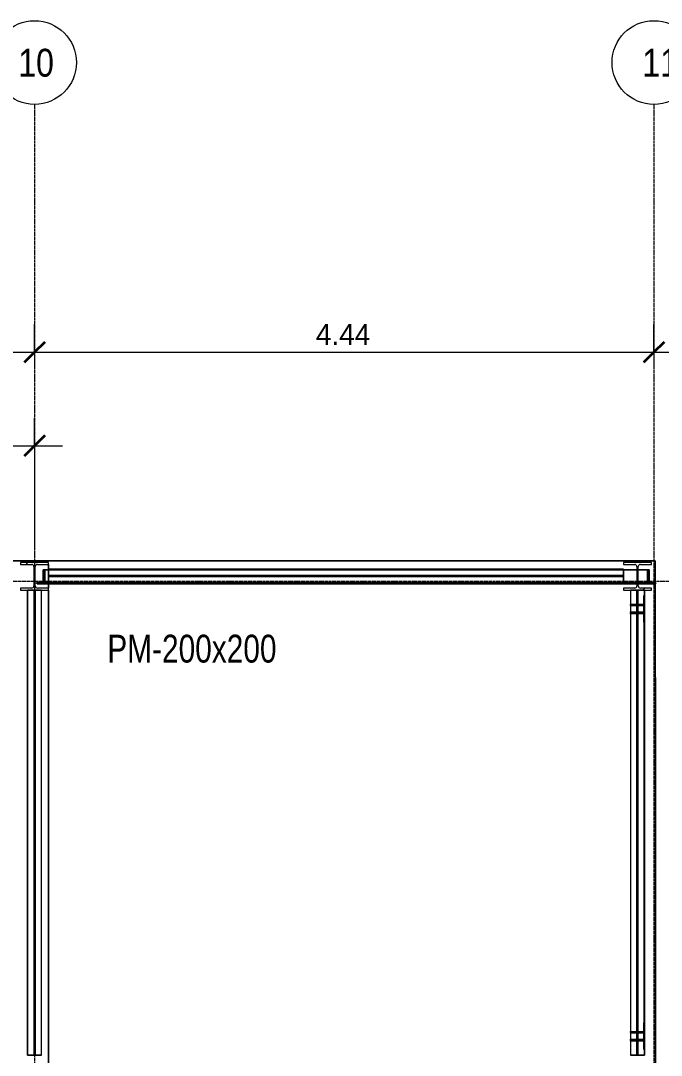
# Model space of a CAD drawing. Header units: centimetres. Extents: x -14155 to 6577, y -1225 to 8033.
# Drawn here: x 4785 to 5244, y 6460 to 7202 of the extents above; entities that cross this region are included whole.
import ezdxf

# ---------------------------------------------------------------- set-up
doc = ezdxf.new("R2010")
doc.units = ezdxf.units.CM
for name, pattern in [('_Overhead', [0.47625, 0.3175, -0.15875]), ('Grid Line', [2.2225, 1.27, -0.3175, 0.3175, -0.3175]), ('Hidden', [0.714375, 0.47625, -0.238125])]:
    doc.linetypes.add(name, pattern=pattern)
for name, color, linetype, lineweight in [('A-ANNO-DIMS', 7, 'Continuous', 9), ('A-ANNO-DIMS-100', 7, 'Continuous', 9), ('A-FLOR', 7, 'Continuous', 9), ('S-BEAM', 7, 'Continuous', 9), ('S-COLS', 7, 'Continuous', 9), ('S-COLS-IDEN', 7, 'Continuous', 9), ('S-GRID', 7, 'Continuous', 9), ('S-GRID-IDEN', 7, 'Continuous', 9)]:
    doc.layers.add(name, color=color, linetype=linetype, lineweight=lineweight)
doc.styles.add('Century Gothic_2', font='GOTHIC.TTF', dxfattribs={"width": 0.8, "height": 20})
doc.styles.add('Century Gothic_3', font='GOTHIC.TTF', dxfattribs={"height": 15})
doc.styles.add('Saira Condensed_1', font='SairaCondensed-Regular.ttf', dxfattribs={"height": 20})
doc.dimstyles.new('FCA_N_Cotas_E100_3', dxfattribs={"dimscale": 30.48, "dimtxt": 15.662524, "dimasz": 0.492126, "dimexe": 0.656168, "dimexo": 0.656168, "dimgap": 0.032808, "dimtad": 1, "dimlfac": 0.01, "dimrnd": 0.01, "dimzin": 0, "dimdsep": 46, "dimtxsty": 'Century Gothic_3', "dimblk1": 'OBLIQUE', "dimblk2": 'OBLIQUE', "dimsah": 1, "dimcen": 0.09, "dimdle": 0.656168, "dimadec": 3, "dimazin": 2, "dimtfac": 1, "dimtdec": 4, "dimtix": 1, "dimtmove": 0, "dimatfit": 3, "dimfxl": 1, "dimtvp": 1, "dimtolj": 1, "dimtzin": 0, "dimarcsym": 2})

# ---------------------------------------------------------------- blocks, each defined once
blk = doc.blocks.new('UC-Perfil universal-Pilar - 200 x 200-V67-N01 - Planta - Detalle planta 01')
at = {"layer": 'S-COLS'}
h = blk.add_hatch(dxfattribs=at)
h.set_pattern_fill('FP_34', color=256, style=0, pattern_type=2)
h.set_pattern_definition([(45, (9415.334, -6803.936), (-25.14472, 25.14472), []), (45, (9415.334, -6765.836), (-25.14472, 25.14472), [])])
h.paths.add_polyline_path([(-10, -10), (10, -10), (10, -8.46), (2.01, -8.46), (0.94, -8.01), (0.49, -6.94), (0.49, 6.94), (0.94, 8.01), (2.01, 8.46), (10, 8.46), (10, 10), (-10, 10), (-10, 8.46), (-2.02, 8.46), (-0.94, 8.01), (-0.5, 6.94), (-0.5, -6.94), (-0.94, -8.01), (-2.02, -8.46), (-10, -8.46)])
at = {"layer": 'S-COLS', "lineweight": 18}
for p, q in [((10, 10), (-10, 10)), ((-10, 10), (-10, 8.46)), ((-10, 8.46), (-2.02, 8.46)), ((2.01, 8.46), (10, 8.46)), ((10, 8.46), (10, 10)), ((-0.5, 6.94), (-0.5, -6.94)), ((0.49, -6.94), (0.49, 6.94)), ((-2.02, -8.46), (-10, -8.46)), ((-10, -8.46), (-10, -10)), ((-10, -10), (10, -10)), ((10, -8.46), (2.01, -8.46)), ((10, -10), (10, -8.46))]:
    blk.add_line(p, q, dxfattribs=at)
for centre, start, end in [((-2.02, 6.94), 0, 90), ((2.01, 6.94), 90, 180), ((-2.02, -6.94), 270, 0), ((2.01, -6.94), 180, 270)]:
    blk.add_arc(centre, 1.52, start, end, dxfattribs=at)
blk = doc.blocks.new('UC-Perfil universal-Pilar - 200 x 200-V69-N01 - Planta - Detalle planta 01')
at = {"layer": 'S-COLS'}
h = blk.add_hatch(dxfattribs=at)
h.set_pattern_fill('FP_36', color=256, style=0, pattern_type=2)
h.set_pattern_definition([(45, (8983.077, -6803.936), (-25.14472, 25.14472), []), (45, (8983.077, -6765.836), (-25.14472, 25.14472), [])])
h.paths.add_polyline_path([(10, -10), (10, -8.46), (2.01, -8.46), (0.94, -8.01), (0.49, -6.94), (0.49, 6.94), (0.94, 8.01), (2.01, 8.46), (10, 8.46), (10, 10), (-10, 10), (-10, 8.46), (-2.02, 8.46), (-0.94, 8.01), (-0.5, 6.94), (-0.5, -6.94), (-0.94, -8.01), (-2.02, -8.46), (-10, -8.46), (-10, -10), (3.68, -10)])
at = {"layer": 'S-COLS', "lineweight": 18}
for p, q in [((10, 10), (-10, 10)), ((-10, 10), (-10, 8.46)), ((-10, 8.46), (-2.02, 8.46)), ((2.01, 8.46), (10, 8.46)), ((10, 8.46), (10, 10)), ((-0.5, 6.94), (-0.5, -6.94)), ((0.49, -6.94), (0.49, 6.94)), ((-2.02, -8.46), (-10, -8.46)), ((-10, -8.46), (-10, -10)), ((-10, -10), (10, -10)), ((10, -8.46), (2.01, -8.46)), ((10, -10), (10, -8.46))]:
    blk.add_line(p, q, dxfattribs=at)
for centre, start, end in [((-2.02, 6.94), 0, 90), ((2.01, 6.94), 90, 180), ((-2.02, -6.94), 270, 0), ((2.01, -6.94), 180, 270)]:
    blk.add_arc(centre, 1.52, start, end, dxfattribs=at)
blk = doc.blocks.new('M_W Shapes - 150 x 200-V76-N01 - Planta - Detalle planta 01')
at = {"layer": 'S-BEAM', "color": 253, "true_color": 0xaaaaaa}
for p, q in [((-206.12, 5), (-206.12, 0.5)), ((-206.12, -5), (-206.12, 5)), ((-206.12, 5), (-206.12, 2.48)), ((-206.12, 2.48), (-206.12, 5)), ((206.12, 5), (-206.12, 5)), ((-206.12, 5), (206.12, 5)), ((-206.12, 5), (206.12, 5)), ((-206.12, 5), (206.12, 5)), ((-206.12, 0.5), (-206.12, 2.48)), ((-206.12, 0.5), (-206.12, 2.48)), ((-206.12, 0.5), (-206.12, -0.5)), ((206.12, 5), (206.12, 2.48)), ((206.12, 2.48), (206.12, 5)), ((206.12, 5), (206.12, -5)), ((206.12, 0.5), (206.12, 5)), ((206.12, 2.48), (206.12, 0.5)), ((206.12, 2.48), (206.12, 0.5)), ((206.12, -0.5), (206.12, 0.5)), ((-206.12, -0.5), (-206.12, -1.72)), ((-206.12, -2.48), (-206.12, -0.5)), ((-206.12, -2.48), (-206.12, -0.5)), ((-206.12, -1.78), (-206.12, -4.77)), ((-206.12, -4.77), (-206.12, -2.48)), ((-206.12, -2.48), (-206.12, -5)), ((-206.12, -4.77), (-206.12, -5)), ((-206.12, -5), (-206.12, -4.77)), ((-206.12, -5), (206.12, -5)), ((-206.12, -5), (206.12, -5)), ((-206.12, -5), (-191.72, -5)), ((-206.12, -5), (-190.01, -5)), ((-191.72, -5), (206.12, -5)), ((-190.01, -5), (204.55, -5)), ((204.55, -5), (206.12, -5)), ((206.12, -0.5), (206.12, -2.48)), ((206.12, -0.5), (206.12, -2.48)), ((206.12, -4.77), (206.12, -0.5)), ((206.12, -5), (206.12, -2.48)), ((206.12, -2.48), (206.12, -5)), ((206.12, -5), (206.12, -4.77))]:
    blk.add_line(p, q, dxfattribs=at)
at = {"layer": 'S-BEAM', "color": 253, "linetype": 'Hidden', "true_color": 0xaaaaaa}
for p, q in [((206.12, 0.5), (-206.12, 0.5)), ((206.12, -0.5), (-206.12, -0.5))]:
    blk.add_line(p, q, dxfattribs=at)
blk = doc.blocks.new('M_W Shapes - 150 x 200-1837128-N01 - Planta - Detalle planta 01')
at = {"layer": 'S-BEAM', "color": 253, "true_color": 0xaaaaaa}
for p, q in [((-165.16, 5), (-165.16, 0.57)), ((-165.16, 5), (-165.16, 2.48)), ((-165.16, 2.48), (-165.16, 5)), ((-153.93, 5), (-165.16, 5)), ((-165.16, 5), (168.31, 5)), ((-165.16, 5), (168.31, 5)), ((-165.16, 5), (-154.77, 5)), ((-165.16, 1.08), (-165.16, 2.48)), ((-165.16, 1.97), (-165.16, 2.48)), ((-165.16, 0.57), (-165.16, 1.97)), ((-165.16, 0.57), (-165.16, 1.08)), ((-165.16, 0.5), (-165.16, 0.57)), ((-165.16, 0.5), (-165.16, 0.57)), ((-165.16, 0.5), (-165.16, -0.5)), ((-154.77, 5), (-141.53, 5)), ((-142.72, 5), (-153.93, 5)), ((139.33, 5), (-142.72, 5)), ((-141.53, 5), (138.09, 5)), ((138.09, 5), (158.55, 5)), ((158.55, 5), (139.33, 5)), ((168.31, 5), (158.55, 5)), ((158.55, 5), (168.31, 5)), ((168.31, 5), (168.31, 2.48)), ((168.31, 2.48), (168.31, 5)), ((168.31, 5), (168.31, -5)), ((168.31, 0.57), (168.31, 5)), ((168.31, 2.48), (168.31, 0.5)), ((168.31, 2.48), (168.31, 0.5)), ((168.31, -0.5), (168.31, 0.5)), ((-165.16, -0.57), (-165.16, -0.5)), ((-165.16, -0.57), (-165.16, -0.5)), ((-165.16, -0.57), (-165.16, -5)), ((-165.16, -1.08), (-165.16, -0.57)), ((-165.16, -2.48), (-165.16, -0.57)), ((-165.16, -1.97), (-165.16, -1.08)), ((-165.16, -2.48), (-165.16, -1.97)), ((-165.16, -5), (-165.16, -2.48)), ((-165.16, -2.48), (-165.16, -5)), ((-165.16, -5), (168.31, -5)), ((-165.16, -5), (168.31, -5)), ((-165.16, -5), (-149.62, -5)), ((-165.16, -5), (-149.62, -5)), ((-149.62, -5), (-148.67, -5)), ((-149.62, -5), (-148.67, -5)), ((-148.67, -5), (-142.72, -5)), ((-148.67, -5), (-141.53, -5)), ((-142.72, -5), (-140.39, -5)), ((-141.53, -5), (-139.2, -5)), ((-140.39, -5), (136.99, -5)), ((-139.2, -5), (135.8, -5)), ((135.8, -5), (138.09, -5)), ((136.99, -5), (139.33, -5)), ((138.09, -5), (151.49, -5)), ((139.33, -5), (151.49, -5)), ((151.49, -5), (152.44, -5)), ((151.49, -5), (152.44, -5)), ((152.44, -5), (168.31, -5)), ((152.44, -5), (168.31, -5)), ((168.31, -0.5), (168.31, -2.48)), ((168.31, -0.5), (168.31, -2.48)), ((168.31, -5), (168.31, -0.57)), ((168.31, -5), (168.31, -2.48)), ((168.31, -2.48), (168.31, -5))]:
    blk.add_line(p, q, dxfattribs=at)
at = {"layer": 'S-BEAM', "color": 253, "linetype": 'Hidden', "true_color": 0xaaaaaa}
for p, q in [((168.31, 0.5), (-165.16, 0.5)), ((168.31, -0.5), (-165.16, -0.5))]:
    blk.add_line(p, q, dxfattribs=at)
blk = doc.blocks.new('M_W Shapes - 150 x 200-V81-N01 - Planta - Detalle planta 01')
at = {"layer": 'S-BEAM', "color": 253, "true_color": 0xaaaaaa}
for p, q in [((-168.31, 5), (-168.31, 0.57)), ((-168.31, -5), (-168.31, 5)), ((-168.31, 5), (-168.31, 2.48)), ((-168.31, 2.48), (-168.31, 5)), ((165.16, 5), (-168.31, 5)), ((-168.31, 5), (165.16, 5)), ((-168.31, 5), (165.16, 5)), ((-168.31, 5), (165.16, 5)), ((-168.31, 1.08), (-168.31, 2.48)), ((-168.31, 1.97), (-168.31, 2.48)), ((-168.31, 0.5), (-168.31, 1.97)), ((-168.31, 0.77), (-168.31, 1.08)), ((-168.31, 0.5), (-168.31, 0.77)), ((-168.31, 0.5), (-168.31, -0.5)), ((165.16, 5), (165.16, 2.48)), ((165.16, 2.48), (165.16, 5)), ((165.16, 0.57), (165.16, 5)), ((165.16, 2.48), (165.16, 0.57)), ((165.16, 2.48), (165.16, 0.57)), ((165.16, 0.57), (165.16, 0.5)), ((165.16, 0.57), (165.16, 0.5)), ((165.16, -0.5), (165.16, 0.5)), ((-168.31, -1.08), (-168.31, -0.5)), ((-168.31, -1.49), (-168.31, -0.5)), ((-168.31, -0.57), (-168.31, -5)), ((-168.31, -2.48), (-168.31, -1.08)), ((-168.31, -1.97), (-168.31, -1.49)), ((-168.31, -2.48), (-168.31, -1.97)), ((-168.31, -5), (-168.31, -2.48)), ((-168.31, -2.48), (-168.31, -5)), ((-168.31, -5), (165.16, -5)), ((-168.31, -5), (165.16, -5)), ((-168.31, -5), (165.16, -5)), ((-168.31, -5), (165.16, -5)), ((165.16, -0.5), (165.16, -0.57)), ((165.16, -0.5), (165.16, -0.57)), ((165.16, -0.57), (165.16, -2.48)), ((165.16, -0.57), (165.16, -2.48)), ((165.16, -5), (165.16, -0.57)), ((165.16, -5), (165.16, -2.48)), ((165.16, -2.48), (165.16, -5))]:
    blk.add_line(p, q, dxfattribs=at)
at = {"layer": 'S-BEAM', "color": 253, "linetype": 'Hidden', "true_color": 0xaaaaaa}
for p, q in [((165.16, 0.5), (-168.31, 0.5)), ((165.16, -0.5), (-168.31, -0.5))]:
    blk.add_line(p, q, dxfattribs=at)
blk = doc.blocks.new('RVR_Tensor angular doble L - d_25 mm-V83-N01 - Planta - Detalle planta 01')
at = {"layer": 'S-BEAM', "color": 253, "true_color": 0xaaaaaa}
for p, q in [((-3.25, -4.47), (-3.25, 5.03)), ((-3.25, 5.03), (-3, 5.03)), ((-2.03, 5.03), (-3.25, 5.03)), ((-3, 5.03), (-3, -4.47)), ((-2.03, 5.03), (-3, 5.03)), ((-2.51, -4.97), (-2.51, 5)), ((-2.51, 5), (-2.26, 5)), ((-2.51, 5), (-2.02, 5)), ((-2.26, 5), (-2.26, -4.47)), ((-2.26, 5), (-2.02, 5)), ((0.6, 5.03), (-2.03, 5.03)), ((0.6, 5.03), (-2.03, 5.03)), ((-2.02, 5), (0.6, 5)), ((-2.02, 5), (0.6, 5)), ((213.99, 5.03), (0.6, 5.03)), ((214.49, 5.03), (0.6, 5.03)), ((0.6, 5), (214.49, 5)), ((0.6, 5), (213.99, 5)), ((412.85, 5.03), (213.99, 5.03)), ((213.99, 5), (215.49, 5)), ((412.85, 5.03), (214.49, 5.03)), ((214.49, 5), (215.99, 5)), ((215.49, 5), (412.85, 5)), ((215.99, 5), (412.85, 5)), ((422.36, 5.03), (412.85, 5.03)), ((422.36, 5.03), (412.85, 5.03)), ((412.85, 5), (422.36, 5)), ((412.85, 5), (422.36, 5)), ((429.76, 5.03), (423.35, 5.03)), ((430.01, 5.03), (423.35, 5.03)), ((423.35, 5), (430.01, 5)), ((423.35, 5), (430.01, 5)), ((430.01, 5.03), (429.76, 5.03)), ((429.76, 5.03), (429.76, -4.47)), ((430.01, -4.97), (430.01, 5.03)), ((430.01, 5), (430.75, 5)), ((430.01, 5), (430.5, 5)), ((430.75, 5), (430.5, 5)), ((430.5, 5), (430.5, -5)), ((430.75, -4.5), (430.75, 5)), ((-8, -4.97), (-8, -4.47)), ((-8, -4.47), (-3.25, -4.47)), ((-2.76, -4.47), (-8, -4.47)), ((-7.51, -4.97), (-8, -4.97)), ((-7.51, -4.97), (-8, -4.97)), ((-3, -4.97), (-7.51, -4.97)), ((-2.53, -4.97), (-7.51, -4.97)), ((-2.76, -4.47), (-3.25, -4.47)), ((-3, -4.52), (-3, -4.97)), ((-3, -4.97), (-2.53, -4.97)), ((-2.03, -4.47), (-2.76, -4.47)), ((-2.03, -4.47), (-2.76, -4.47)), ((-2.51, -4.97), (-2.03, -4.97)), ((-2.03, -4.97), (-2.51, -4.97)), ((0.6, -5), (-2.51, -5)), ((0.6, -5), (-2.51, -5)), ((-2.26, -4.5), (-2.03, -4.5)), ((-2.26, -4.5), (-2.03, -4.5)), ((-1.78, -4.47), (-2.03, -4.47)), ((-1.78, -4.47), (-2.03, -4.47)), ((-2.03, -4.5), (0.6, -4.5)), ((-2.03, -4.5), (0.6, -4.5)), ((-2.03, -4.97), (0.6, -4.97)), ((0.6, -4.97), (-2.03, -4.97)), ((0.6, -4.47), (-1.78, -4.47)), ((0.6, -4.47), (-1.78, -4.47)), ((202.99, -4.47), (0.6, -4.47)), ((212.49, -4.47), (0.6, -4.47)), ((0.6, -4.5), (2.49, -4.5)), ((0.6, -4.5), (214.49, -4.5)), ((0.6, -4.97), (212.99, -4.97)), ((202.99, -4.97), (0.6, -4.97)), ((2.49, -5), (0.6, -5)), ((213.99, -5), (0.6, -5)), ((2.49, -4.5), (2.49, -4.7)), ((2.49, -4.5), (223.99, -4.5)), ((2.49, -4.7), (2.49, -4.91)), ((2.49, -5), (223.99, -5)), ((204.49, -4.47), (202.99, -4.47)), ((213.99, -4.97), (202.99, -4.97)), ((213.99, -4.47), (204.49, -4.47)), ((213.99, -4.47), (212.49, -4.47)), ((212.99, -4.97), (223.99, -4.97)), ((412.85, -4.47), (213.99, -4.47)), ((223.49, -4.47), (213.99, -4.47)), ((422.36, -4.97), (213.99, -4.97)), ((422.36, -5), (213.99, -5)), ((214.49, -4.5), (225.49, -4.5)), ((412.85, -4.47), (223.49, -4.47)), ((223.99, -4.5), (234.99, -4.5)), ((223.99, -4.97), (422.36, -4.97)), ((223.99, -5), (422.36, -5)), ((225.49, -4.5), (412.85, -4.5)), ((234.99, -4.5), (412.85, -4.5)), ((422.36, -4.47), (412.85, -4.47)), ((422.36, -4.47), (412.85, -4.47)), ((412.85, -4.5), (422.36, -4.5)), ((412.85, -4.5), (422.36, -4.5)), ((425.01, -4.47), (423.35, -4.47)), ((429.76, -4.47), (423.35, -4.47)), ((423.35, -4.5), (430.01, -4.5)), ((423.35, -4.5), (430.01, -4.5)), ((423.35, -4.97), (430.01, -4.97)), ((425.01, -4.97), (423.35, -4.97)), ((423.35, -5), (435.5, -5)), ((430.5, -5), (423.35, -5)), ((429.76, -4.47), (425.01, -4.47)), ((425.01, -4.47), (425.01, -4.97)), ((425.01, -4.97), (430.01, -4.97)), ((430.01, -4.5), (435.5, -4.5)), ((430.01, -4.5), (430.75, -4.5)), ((430.5, -5), (435.5, -5)), ((435.5, -4.5), (430.75, -4.5)), ((435.5, -5), (435.5, -4.5))]:
    blk.add_line(p, q, dxfattribs=at)
blk = doc.blocks.new('RVR_Tensor angular doble L - d_25 mm-V84-N01 - Planta - Detalle planta 01')
at = {"layer": 'S-BEAM', "color": 253, "true_color": 0xaaaaaa}
for p, q in [((-8, 4.47), (-8, 4.97)), ((-8, 4.97), (-7.51, 4.97)), ((-8, 4.97), (-7.51, 4.97)), ((-3.25, 4.47), (-8, 4.47)), ((-8, 4.47), (-2.76, 4.47)), ((-7.51, 4.97), (-3, 4.97)), ((-7.51, 4.97), (-2.53, 4.97)), ((-3.25, -5.03), (-3.25, 4.47)), ((-3.25, 4.47), (-2.76, 4.47)), ((-3, 4.97), (-3, 4.52)), ((-2.53, 4.97), (-3, 4.97)), ((-3, 4.47), (-3, -5.03)), ((-2.76, 4.47), (-2.03, 4.47)), ((-2.76, 4.47), (-2.03, 4.47)), ((-2.51, 5), (2.49, 5)), ((-2.51, 5), (4.64, 5)), ((-2.03, 4.97), (-2.51, 4.97)), ((-2.51, 4.97), (-2.03, 4.97)), ((-2.51, -5), (-2.51, 4.97)), ((-2.03, 4.5), (-2.26, 4.5)), ((-2.03, 4.5), (-2.26, 4.5)), ((-2.26, 4.47), (-2.26, -5)), ((4.64, 4.97), (-2.03, 4.97)), ((-2.03, 4.97), (4.64, 4.97)), ((2.49, 4.5), (-2.03, 4.5)), ((4.64, 4.5), (-2.03, 4.5)), ((-2.03, 4.47), (-1.78, 4.47)), ((-2.03, 4.47), (-1.78, 4.47)), ((-1.78, 4.47), (4.64, 4.47)), ((-1.78, 4.47), (4.64, 4.47)), ((4.64, 5), (2.49, 5)), ((2.49, 4.91), (2.49, 4.5)), ((4.64, 4.5), (2.49, 4.5)), ((223.99, 5), (5.63, 5)), ((5.63, 5), (213.99, 5)), ((212.99, 4.97), (5.63, 4.97)), ((5.63, 4.97), (202.99, 4.97)), ((15.13, 4.5), (5.63, 4.5)), ((15.13, 4.5), (5.63, 4.5)), ((5.63, 4.47), (15.13, 4.47)), ((5.63, 4.47), (15.13, 4.47)), ((223.99, 4.5), (15.13, 4.5)), ((214.49, 4.5), (15.13, 4.5)), ((15.13, 4.47), (202.99, 4.47)), ((15.13, 4.47), (212.49, 4.47)), ((202.99, 4.97), (213.99, 4.97)), ((202.99, 4.47), (204.49, 4.47)), ((204.49, 4.47), (213.99, 4.47)), ((212.49, 4.47), (213.99, 4.47)), ((223.99, 4.97), (212.99, 4.97)), ((213.99, 5), (427.39, 5)), ((213.99, 4.97), (425.01, 4.97)), ((213.99, 4.47), (412.98, 4.47)), ((213.99, 4.47), (223.49, 4.47)), ((225.49, 4.5), (214.49, 4.5)), ((223.49, 4.47), (427.38, 4.47)), ((427.39, 5), (223.99, 5)), ((427.39, 4.97), (223.99, 4.97)), ((234.99, 4.5), (223.99, 4.5)), ((427.38, 4.5), (225.49, 4.5)), ((427.38, 4.5), (234.99, 4.5)), ((412.98, 4.47), (425.01, 4.47)), ((427.39, 4.97), (425.01, 4.97)), ((425.01, 4.97), (425.01, 4.7)), ((425.01, 4.7), (425.01, 4.47)), ((425.01, 4.47), (427.38, 4.47)), ((435.5, 5), (427.39, 5)), ((427.39, 5), (430.5, 5)), ((430.01, 4.97), (427.39, 4.97)), ((430.01, 4.97), (427.39, 4.97)), ((430.01, 4.5), (427.39, 4.5)), ((430.01, 4.5), (427.39, 4.5)), ((427.39, 4.47), (429.76, 4.47)), ((427.39, 4.47), (429.76, 4.47)), ((429.76, 4.47), (429.76, -5.03)), ((430.01, -5.03), (430.01, 4.97)), ((435.5, 4.5), (430.01, 4.5)), ((430.75, 4.5), (430.01, 4.5)), ((430.5, 5), (430.5, -5)), ((435.5, 5), (430.5, 5)), ((430.75, -5), (430.75, 4.5)), ((430.75, 4.5), (435.5, 4.5)), ((435.5, 4.5), (435.5, 5)), ((-3, -5.03), (-3.25, -5.03)), ((-3.25, -5.03), (-2.03, -5.03)), ((-3, -5.03), (-2.03, -5.03)), ((-2.26, -5), (-2.51, -5)), ((-2.02, -5), (-2.51, -5)), ((-2.02, -5), (-2.26, -5)), ((-2.03, -5.03), (4.64, -5.03)), ((-2.03, -5.03), (4.64, -5.03)), ((4.64, -5), (-2.02, -5)), ((4.64, -5), (-2.02, -5)), ((15.13, -5), (5.63, -5)), ((15.13, -5), (5.63, -5)), ((5.63, -5.03), (15.13, -5.03)), ((5.63, -5.03), (15.13, -5.03)), ((214.49, -5), (15.13, -5)), ((213.99, -5), (15.13, -5)), ((15.13, -5.03), (213.99, -5.03)), ((15.13, -5.03), (214.49, -5.03)), ((215.49, -5), (213.99, -5)), ((213.99, -5.03), (427.38, -5.03)), ((215.99, -5), (214.49, -5)), ((214.49, -5.03), (427.38, -5.03)), ((427.38, -5), (215.49, -5)), ((427.38, -5), (215.99, -5)), ((430.01, -5), (427.39, -5)), ((430.01, -5), (427.39, -5)), ((427.39, -5.03), (429.76, -5.03)), ((427.39, -5.03), (430.01, -5.03)), ((429.76, -5.03), (430.01, -5.03)), ((430.75, -5), (430.01, -5)), ((430.5, -5), (430.01, -5)), ((430.5, -5), (430.75, -5))]:
    blk.add_line(p, q, dxfattribs=at)
blk = doc.blocks.new('RVR_Tensor angular doble L - d_10 mm-V85-N01 - Planta - Detalle planta 01')
at = {"layer": 'S-BEAM', "color": 253, "true_color": 0xaaaaaa}
for p, q in [((-4.18, 5.03), (-3.86, 5.03)), ((2.4, 5.03), (-4.18, 5.03)), ((-4.18, 2.48), (-4.18, 5)), ((-4.18, 1.97), (-4.18, 2.46)), ((-4.18, 1.49), (-4.18, 1.95)), ((-4.18, 1.08), (-4.18, 1.48)), ((-4.18, 0.77), (-4.18, 1.07)), ((-4.18, 0.57), (-4.18, 0.76)), ((-4.18, -0.5), (-4.18, 0.5)), ((2.4, 5.03), (-3.86, 5.03)), ((-3.86, 5), (-3.86, 2.48)), ((-3.86, 2.46), (-3.86, 1.97)), ((-3.86, 1.95), (-3.86, 1.49)), ((-3.86, 1.48), (-3.86, 1.08)), ((-3.86, 1.07), (-3.86, 0.77)), ((-3.86, 0.76), (-3.86, 0.57)), ((-3.86, 0.5), (-3.86, -0.5)), ((-3.23, 2.48), (-3.23, 5)), ((-3.23, 5), (-2.91, 5)), ((1.45, 5), (-3.23, 5)), ((-3.23, 1.97), (-3.23, 2.46)), ((-3.23, 1.49), (-3.23, 1.95)), ((-3.23, 1.08), (-3.23, 1.48)), ((-3.23, 0.77), (-3.23, 1.07)), ((-3.23, 0.57), (-3.23, 0.76)), ((-3.23, -0.5), (-3.23, 0.5)), ((-2.91, 5), (-2.91, 2.48)), ((1.45, 5), (-2.91, 5)), ((-2.91, 2.46), (-2.91, 1.97)), ((-2.91, 1.95), (-2.91, 1.49)), ((-2.91, 1.48), (-2.91, 1.08)), ((-2.91, 1.07), (-2.91, 0.77)), ((-2.91, 0.76), (-2.91, 0.57)), ((-2.91, 0.5), (-2.91, -0.5)), ((2.4, 5), (1.45, 5)), ((2.4, 5), (1.45, 5)), ((155.59, 5.03), (2.4, 5.03)), ((155.98, 5.03), (2.4, 5.03)), ((155.59, 5), (2.4, 5)), ((155.98, 5), (2.4, 5)), ((302.24, 5.03), (155.59, 5.03)), ((156.76, 5), (155.59, 5)), ((302.56, 5.03), (155.98, 5.03)), ((157.14, 5), (155.98, 5)), ((296.61, 5), (156.76, 5)), ((297.39, 5), (157.14, 5)), ((302.56, 5), (296.61, 5)), ((302.56, 5), (297.39, 5)), ((302.24, 5.03), (302.56, 5.03)), ((302.24, -4.47), (302.24, 5)), ((302.56, 5), (302.56, -4.97)), ((303.19, 5), (302.56, 5)), ((303.51, 5), (302.56, 5)), ((303.19, 5), (303.51, 5)), ((303.19, -5), (303.19, 5)), ((303.51, 5), (303.51, -4.5)), ((-10.28, -4.97), (-10.28, -4.47)), ((-10.28, -4.47), (-4.18, -4.47)), ((1.45, -4.47), (-10.28, -4.47)), ((-4.66, -4.97), (-10.28, -4.97)), ((-4.66, -4.97), (-10.28, -4.97)), ((-3.86, -4.97), (-4.66, -4.97)), ((1.75, -4.97), (-4.66, -4.97)), ((-4.18, -0.77), (-4.18, -0.57)), ((-4.18, -1.08), (-4.18, -0.77)), ((-4.18, -1.49), (-4.18, -1.09)), ((-4.18, -1.97), (-4.18, -1.5)), ((-4.18, -4.47), (-4.18, -1.98)), ((1.45, -4.47), (-4.18, -4.47)), ((-3.86, -0.57), (-3.86, -0.77)), ((-3.86, -0.78), (-3.86, -1.08)), ((-3.86, -1.09), (-3.86, -1.49)), ((-3.86, -1.51), (-3.86, -1.97)), ((-3.86, -1.98), (-3.86, -4.47)), ((-3.86, -4.5), (-3.86, -4.93)), ((-3.86, -4.97), (1.75, -4.97)), ((-3.23, -0.77), (-3.23, -0.57)), ((-3.23, -1.08), (-3.23, -0.78)), ((-3.23, -1.49), (-3.23, -1.09)), ((-3.23, -1.97), (-3.23, -1.51)), ((-3.23, -4.47), (-3.23, -1.98)), ((-3.23, -4.88), (-3.23, -4.5)), ((3.2, -5), (-3.23, -5)), ((-3.23, -5), (155.59, -5)), ((-2.91, -0.57), (-2.91, -0.77)), ((-2.91, -0.78), (-2.91, -1.08)), ((-2.91, -1.09), (-2.91, -1.49)), ((-2.91, -1.51), (-2.91, -1.97)), ((-2.91, -1.99), (-2.91, -4.47)), ((-2.91, -4.5), (2.4, -4.5)), ((2.4, -4.5), (-2.91, -4.5)), ((2.4, -4.47), (1.45, -4.47)), ((2.4, -4.47), (1.45, -4.47)), ((1.77, -4.97), (2.4, -4.97)), ((2.4, -4.97), (1.77, -4.97)), ((2.72, -4.47), (2.4, -4.47)), ((2.72, -4.47), (2.4, -4.47)), ((2.4, -4.5), (3.15, -4.5)), ((155.98, -4.5), (2.4, -4.5)), ((2.4, -4.97), (154.81, -4.97)), ((147.03, -4.97), (2.4, -4.97)), ((147.03, -4.47), (2.72, -4.47)), ((154.42, -4.47), (2.72, -4.47)), ((3.2, -4.5), (3.2, -4.97)), ((163.37, -4.5), (3.2, -4.5)), ((163.37, -5), (3.2, -5)), ((148.2, -4.47), (147.03, -4.47)), ((155.59, -4.97), (147.03, -4.97)), ((155.59, -4.47), (148.2, -4.47)), ((155.59, -4.47), (154.42, -4.47)), ((154.81, -4.97), (163.37, -4.97)), ((279.5, -4.47), (155.59, -4.47)), ((162.98, -4.47), (155.59, -4.47)), ((279.5, -4.97), (155.59, -4.97)), ((155.59, -5), (296.61, -5)), ((164.53, -4.5), (155.98, -4.5)), ((294.28, -4.47), (162.98, -4.47)), ((171.92, -4.5), (163.37, -4.5)), ((163.37, -4.97), (295.06, -4.97)), ((309.62, -5), (163.37, -5)), ((297.39, -4.5), (164.53, -4.5)), ((302.56, -4.5), (171.92, -4.5)), ((296.13, -4.47), (279.5, -4.47)), ((296.13, -4.97), (279.5, -4.97)), ((302.24, -4.47), (294.28, -4.47)), ((295.06, -4.97), (302.56, -4.97)), ((296.13, -4.47), (302.24, -4.47)), ((296.13, -4.97), (296.13, -4.47)), ((302.56, -4.97), (296.13, -4.97)), ((296.61, -5), (303.19, -5)), ((302.56, -4.5), (297.39, -4.5)), ((303.51, -4.5), (302.56, -4.5)), ((309.62, -4.5), (302.56, -4.5)), ((307.82, -5), (303.19, -5)), ((303.51, -4.5), (307.82, -4.5)), ((307.82, -4.5), (309.62, -4.5)), ((309.62, -5), (307.82, -5)), ((309.62, -4.5), (309.62, -5))]:
    blk.add_line(p, q, dxfattribs=at)
blk = doc.blocks.new('RVR_Tensor angular doble L - d_10 mm-V86-N01 - Planta - Detalle planta 01')
at = {"layer": 'S-BEAM', "color": 253, "true_color": 0xaaaaaa}
for p, q in [((-10.28, 4.47), (-10.28, 4.97)), ((-10.28, 4.97), (-4.66, 4.97)), ((-10.28, 4.97), (-4.66, 4.97)), ((-4.18, 4.47), (-10.28, 4.47)), ((-10.28, 4.47), (1.45, 4.47)), ((-4.66, 4.97), (-3.86, 4.97)), ((-4.66, 4.97), (1.75, 4.97)), ((-4.18, 2.48), (-4.18, 4.47)), ((-4.18, 4.47), (1.45, 4.47)), ((-4.18, 1.97), (-4.18, 2.46)), ((-4.18, 1.49), (-4.18, 1.95)), ((-4.18, 1.08), (-4.18, 1.48)), ((-4.18, 0.77), (-4.18, 1.07)), ((-4.18, 0.57), (-4.18, 0.76)), ((-4.18, -0.5), (-4.18, 0.5)), ((1.75, 4.97), (-3.86, 4.97)), ((-3.86, 4.93), (-3.86, 4.5)), ((-3.86, 4.47), (-3.86, 2.48)), ((-3.86, 2.46), (-3.86, 1.97)), ((-3.86, 1.95), (-3.86, 1.49)), ((-3.86, 1.48), (-3.86, 1.08)), ((-3.86, 1.07), (-3.86, 0.77)), ((-3.86, 0.76), (-3.86, 0.57)), ((-3.86, 0.5), (-3.86, -0.5)), ((-3.23, 5), (3.2, 5)), ((149.37, 5), (-3.23, 5)), ((-3.23, 4.5), (-3.23, 4.88)), ((-3.23, 2.48), (-3.23, 4.47)), ((-3.23, 1.97), (-3.23, 2.46)), ((-3.23, 1.49), (-3.23, 1.95)), ((-3.23, 1.08), (-3.23, 1.48)), ((-3.23, 0.77), (-3.23, 1.07)), ((-3.23, 0.57), (-3.23, 0.76)), ((-3.23, -0.5), (-3.23, 0.5)), ((2.4, 4.5), (-2.91, 4.5)), ((-2.91, 4.5), (2.4, 4.5)), ((-2.91, 4.47), (-2.91, 2.48)), ((-2.91, 2.46), (-2.91, 1.97)), ((-2.91, 1.95), (-2.91, 1.49)), ((-2.91, 1.48), (-2.91, 1.08)), ((-2.91, 1.07), (-2.91, 0.77)), ((-2.91, 0.76), (-2.91, 0.57)), ((-2.91, 0.5), (-2.91, -0.5)), ((1.45, 4.47), (2.4, 4.47)), ((1.45, 4.47), (2.4, 4.47)), ((2.4, 4.97), (1.77, 4.97)), ((1.77, 4.97), (2.4, 4.97)), ((148.59, 4.97), (2.4, 4.97)), ((2.4, 4.97), (140.81, 4.97)), ((3.15, 4.5), (2.4, 4.5)), ((2.4, 4.5), (149.76, 4.5)), ((2.4, 4.47), (2.72, 4.47)), ((2.4, 4.47), (2.72, 4.47)), ((2.72, 4.47), (140.81, 4.47)), ((2.72, 4.47), (148.2, 4.47)), ((3.2, 5), (157.15, 5)), ((3.2, 4.97), (3.2, 4.5)), ((3.2, 4.5), (157.15, 4.5)), ((140.81, 4.97), (149.37, 4.97)), ((140.81, 4.47), (141.98, 4.47)), ((141.98, 4.47), (149.37, 4.47)), ((148.2, 4.47), (149.37, 4.47)), ((157.15, 4.97), (148.59, 4.97)), ((290.4, 5), (149.37, 5)), ((149.37, 4.97), (273.28, 4.97)), ((149.37, 4.47), (273.28, 4.47)), ((149.37, 4.47), (156.76, 4.47)), ((149.76, 4.5), (158.32, 4.5)), ((156.76, 4.47), (288.06, 4.47)), ((157.15, 5), (305.95, 5)), ((288.84, 4.97), (157.15, 4.97)), ((157.15, 4.5), (165.71, 4.5)), ((158.32, 4.5), (291.17, 4.5)), ((165.71, 4.5), (302.56, 4.5)), ((273.28, 4.97), (295.93, 4.97)), ((273.28, 4.47), (295.93, 4.47)), ((288.06, 4.47), (302.24, 4.47)), ((302.56, 4.97), (288.84, 4.97)), ((303.19, 5), (290.4, 5)), ((291.17, 4.5), (302.56, 4.5)), ((295.93, 4.97), (296.13, 4.97)), ((295.93, 4.47), (296.13, 4.47)), ((296.13, 4.97), (296.28, 4.97)), ((296.13, 4.47), (296.13, 4.97)), ((296.28, 4.47), (296.13, 4.47)), ((296.28, 4.97), (302.56, 4.97)), ((302.24, 4.47), (296.28, 4.47)), ((302.24, -5), (302.24, 4.47)), ((302.56, 4.97), (302.56, -5)), ((302.56, 4.5), (303.51, 4.5)), ((302.56, 4.5), (305.95, 4.5)), ((303.19, -5), (303.19, 5)), ((303.19, 5), (309.62, 5)), ((303.51, 4.5), (303.51, -5)), ((309.62, 4.5), (303.51, 4.5)), ((305.95, 5), (309.62, 5)), ((305.95, 4.5), (309.62, 4.5)), ((309.62, 5), (309.62, 4.5)), ((-4.18, -0.77), (-4.18, -0.57)), ((-4.18, -1.08), (-4.18, -0.77)), ((-4.18, -1.49), (-4.18, -1.09)), ((-4.18, -1.97), (-4.18, -1.5)), ((-4.18, -5), (-4.18, -1.98)), ((-3.86, -5.03), (-4.18, -5.03)), ((-4.18, -5.03), (2.4, -5.03)), ((-3.86, -0.57), (-3.86, -0.77)), ((-3.86, -0.77), (-3.86, -1.08)), ((-3.86, -1.09), (-3.86, -1.49)), ((-3.86, -1.5), (-3.86, -1.97)), ((-3.86, -1.98), (-3.86, -5)), ((-3.86, -5.03), (2.4, -5.03)), ((-3.23, -0.77), (-3.23, -0.57)), ((-3.23, -1.08), (-3.23, -0.78)), ((-3.23, -1.49), (-3.23, -1.09)), ((-3.23, -1.97), (-3.23, -1.51)), ((-3.23, -5), (-3.23, -1.98)), ((-2.91, -5), (-3.23, -5)), ((-3.23, -5), (1.45, -5)), ((-2.91, -0.57), (-2.91, -0.77)), ((-2.91, -0.78), (-2.91, -1.08)), ((-2.91, -1.09), (-2.91, -1.49)), ((-2.91, -1.51), (-2.91, -1.97)), ((-2.91, -1.98), (-2.91, -5)), ((-2.91, -5), (1.45, -5)), ((1.45, -5), (2.4, -5)), ((1.45, -5), (2.4, -5)), ((2.4, -5), (149.37, -5)), ((2.4, -5), (149.76, -5)), ((2.4, -5.03), (149.37, -5.03)), ((2.4, -5.03), (149.76, -5.03)), ((149.37, -5), (150.54, -5)), ((149.37, -5.03), (302.24, -5.03)), ((149.76, -5), (150.93, -5)), ((149.76, -5.03), (302.56, -5.03)), ((150.54, -5), (290.4, -5)), ((150.93, -5), (291.17, -5)), ((290.4, -5), (302.56, -5)), ((291.17, -5), (302.56, -5)), ((302.56, -5.03), (302.24, -5.03)), ((302.56, -5), (303.19, -5)), ((302.56, -5), (303.51, -5)), ((303.51, -5), (303.19, -5))]:
    blk.add_line(p, q, dxfattribs=at)
blk = doc.blocks.new('Grid - 3mm-1819951-N01 - Planta - Detalle planta 01')
at = {"layer": 'S-GRID-IDEN', "color": 253, "true_color": 0xaaaaaa}
blk.add_circle((0, 0), 0.3, dxfattribs=at)
blk = doc.blocks.new('DIMBLOCK44-N01 - Planta - Detalle planta 01')
at = {"layer": 'A-ANNO-DIMS-100'}
for p, q in [((4439.09, 6964.63), (4439.09, 6984.63)), ((4795.15, 6964.63), (4795.15, 6984.63)), ((4439.09, 6964.63), (4795.15, 6964.63)), ((4439.09, 6964.63), (4439.09, 6955.24)), ((4795.15, 6964.63), (4795.15, 6955.24))]:
    blk.add_line(p, q, dxfattribs=at)
at = {"layer": 'A-ANNO-DIMS-100', "lineweight": 35}
for p, q in [((4439.09, 6964.63), (4446.59, 6972.13)), ((4795.15, 6964.63), (4802.65, 6972.13)), ((4439.09, 6964.63), (4431.59, 6957.13)), ((4795.15, 6964.63), (4787.65, 6957.13))]:
    blk.add_line(p, q, dxfattribs=at)
at = {"layer": 'A-ANNO-DIMS-100', "color": 0, "insert": (4596.74, 6984.86), "char_height": 15, "width": 48.9267, "attachment_point": 1, "line_spacing_factor": 0.984502, "style": 'Century Gothic_3'}
blk.add_mtext('3.56', dxfattribs=at)
blk = doc.blocks.new('_Oblique')
at = {"color": 0, "linetype": 'ByBlock', "lineweight": -2}
blk.add_line((-0.5, -0.5), (0.5, 0.5), dxfattribs=at)
blk = doc.blocks.new('DIMBLOCK45-N01 - Planta - Detalle planta 01')
at = {"layer": 'A-ANNO-DIMS-100'}
for p, q in [((4795.15, 6964.63), (4795.15, 6984.63)), ((5239.09, 6964.63), (5239.09, 6984.63)), ((4795.15, 6964.63), (5259.09, 6964.63)), ((4795.15, 6964.63), (4795.15, 6955.24)), ((5239.09, 6964.63), (5239.09, 6955.24))]:
    blk.add_line(p, q, dxfattribs=at)
at = {"layer": 'A-ANNO-DIMS-100', "lineweight": 35}
for p, q in [((4795.15, 6964.63), (4802.65, 6972.13)), ((5239.09, 6964.63), (5246.59, 6972.13)), ((4795.15, 6964.63), (4787.65, 6957.13)), ((5239.09, 6964.63), (5231.59, 6957.13))]:
    blk.add_line(p, q, dxfattribs=at)
at = {"layer": 'A-ANNO-DIMS-100', "color": 0, "insert": (4996.74, 6984.86), "char_height": 15, "width": 48.9267, "attachment_point": 1, "line_spacing_factor": 0.984502, "style": 'Century Gothic_3'}
blk.add_mtext('4.44', dxfattribs=at)
blk = doc.blocks.new('DIMBLOCK48-N01 - Planta - Detalle planta 01')
at = {"layer": 'A-ANNO-DIMS-100'}
for p, q in [((4661.83, 6897.56), (4661.83, 6917.56)), ((4795.15, 6897.56), (4795.15, 6917.56)), ((4661.83, 6897.56), (4815.15, 6897.56)), ((4661.83, 6897.56), (4661.83, 6823.93)), ((4795.15, 6897.56), (4795.15, 6823.93))]:
    blk.add_line(p, q, dxfattribs=at)
at = {"layer": 'A-ANNO-DIMS-100', "lineweight": 35}
for p, q in [((4661.83, 6897.56), (4669.33, 6905.06)), ((4795.15, 6897.56), (4802.65, 6905.06)), ((4661.83, 6897.56), (4654.33, 6890.06)), ((4795.15, 6897.56), (4787.65, 6890.06))]:
    blk.add_line(p, q, dxfattribs=at)
at = {"layer": 'A-ANNO-DIMS-100', "color": 0, "insert": (4708.11, 6917.79), "char_height": 15, "width": 48.9267, "attachment_point": 1, "line_spacing_factor": 0.984502, "style": 'Century Gothic_3'}
blk.add_mtext('1.33', dxfattribs=at)

msp = doc.modelspace()

# ---------------------------------------------------------------- linework, layer by layer
at = {"layer": 'A-FLOR', "color": 8, "linetype": '_Overhead', "true_color": 0x808080}
for p, q in [((3853.758, 6815.081), (5240.066, 6815.081)), ((5240.066, 6815.081), (3853.758, 6815.081)), ((4805.154, 6812.396), (4805.154, 6795.476)), ((4805.154, 6795.476), (4805.154, 6812.396)), ((5240.066, 6815.081), (5240.462, 6073.135)), ((5240.462, 6073.135), (5240.066, 6815.081)), ((4805.154, 6793.936), (4805.154, 6110.445)), ((4805.154, 6110.445), (4805.154, 6793.936))]:
    msp.add_line(p, q, dxfattribs=at)
at = {"layer": 'S-GRID', "color": 253, "linetype": 'Grid Line', "true_color": 0xaaaaaa}
for p, q in [((4795.154, 7142.338), (4795.154, 5851.069)), ((5239.094, 7142.338), (5239.094, 5851.069)), ((3483.312, 6800.445), (5641.21, 6800.445))]:
    msp.add_line(p, q, dxfattribs=at)

# ---------------------------------------------------------------- block references
at = {"layer": 'S-BEAM', "color": 253, "true_color": 0xaaaaaa}
for name, p in [('RVR_Tensor angular doble L - d_25 mm-V83-N01 - Planta - Detalle planta 01', (4804.556, 6803.636)), ('M_W Shapes - 150 x 200-V76-N01 - Planta - Detalle planta 01', (5011.283, 6803.936))]:
    msp.add_blockref(name, p, dxfattribs=at)
for name, p, rotation in [('RVR_Tensor angular doble L - d_25 mm-V84-N01 - Planta - Detalle planta 01', (5232.543, 6803.636), 180), ('M_W Shapes - 150 x 200-V81-N01 - Planta - Detalle planta 01', (4795.154, 6628.767), 90), ('RVR_Tensor angular doble L - d_10 mm-V86-N01 - Planta - Detalle planta 01', (5227.412, 6779.836), 269.9999999999997), ('M_W Shapes - 150 x 200-1837128-N01 - Planta - Detalle planta 01', (5227.412, 6628.767), 270), ('RVR_Tensor angular doble L - d_10 mm-V85-N01 - Planta - Detalle planta 01', (5227.412, 6474.877), 89.99999999999974)]:
    msp.add_blockref(name, p, dxfattribs=dict(at, rotation=rotation))
at = {"layer": 'S-COLS'}
for name, p in [('UC-Perfil universal-Pilar - 200 x 200-V67-N01 - Planta - Detalle planta 01', (4795.154, 6803.936)), ('UC-Perfil universal-Pilar - 200 x 200-V69-N01 - Planta - Detalle planta 01', (5227.412, 6803.936))]:
    msp.add_blockref(name, p, dxfattribs=at)
at = {"layer": 'S-GRID-IDEN', "color": 253, "true_color": 0xaaaaaa, "xscale": 99.99999999999993, "yscale": 99.99999999999993, "zscale": 99.99999999999993, "rotation": 180}
for p in [(4795.154, 7172.338), (5239.094, 7172.338)]:
    msp.add_blockref('Grid - 3mm-1819951-N01 - Planta - Detalle planta 01', p, dxfattribs=at)

# ---------------------------------------------------------------- texts
at = {"layer": 'S-COLS-IDEN', "insert": (4847.279, 6762.042), "char_height": 20, "width": 157.13075, "attachment_point": 1, "style": 'Century Gothic_2'}
msp.add_mtext('PM-200x200', dxfattribs=at)
at = {"layer": 'S-GRID-IDEN', "color": 253, "true_color": 0xaaaaaa, "char_height": 20, "attachment_point": 1, "style": 'Saira Condensed_1'}
for s, insert, width in [('10', (4783.528, 7182.189), 27.25737), ('11', (5230.817, 7182.189), 19.2405)]:
    msp.add_mtext(s, dxfattribs=dict(at, insert=insert, width=width))

# ---------------------------------------------------------------- dimensions: what is measured, and where the dimension line sits
at = {"layer": 'A-ANNO-DIMS'}
for base, p1, p2, override, picture, middle in [((4795.154, 6964.632), (4439.094, 6975.238), (4795.154, 6975.238), {"dimpost": '<>', "dimfxl": 356.060665}, 'DIMBLOCK44-N01 - Planta - Detalle planta 01', (4617.124, 6973.509)), ((5239.094, 6964.632), (4795.154, 6975.238), (5239.094, 6975.238), {"dimpost": '<>', "dimfxl": 443.939335}, 'DIMBLOCK45-N01 - Planta - Detalle planta 01', (5017.124, 6973.463)), ((4795.154, 6897.563), (4661.833, 6803.932), (4795.154, 6803.932), {"dimpost": '<>', "dimfxl": 133.321455}, 'DIMBLOCK48-N01 - Planta - Detalle planta 01', (4728.494, 6906.441))]:
    dim = msp.add_linear_dim(base=base, p1=p1, p2=p2, dimstyle='FCA_N_Cotas_E100_3', override=override, dxfattribs=at)
    dim.commit()
    dim.dimension.update_dxf_attribs({"geometry": picture, "text_midpoint": middle})

doc.saveas('drawing.dxf')
